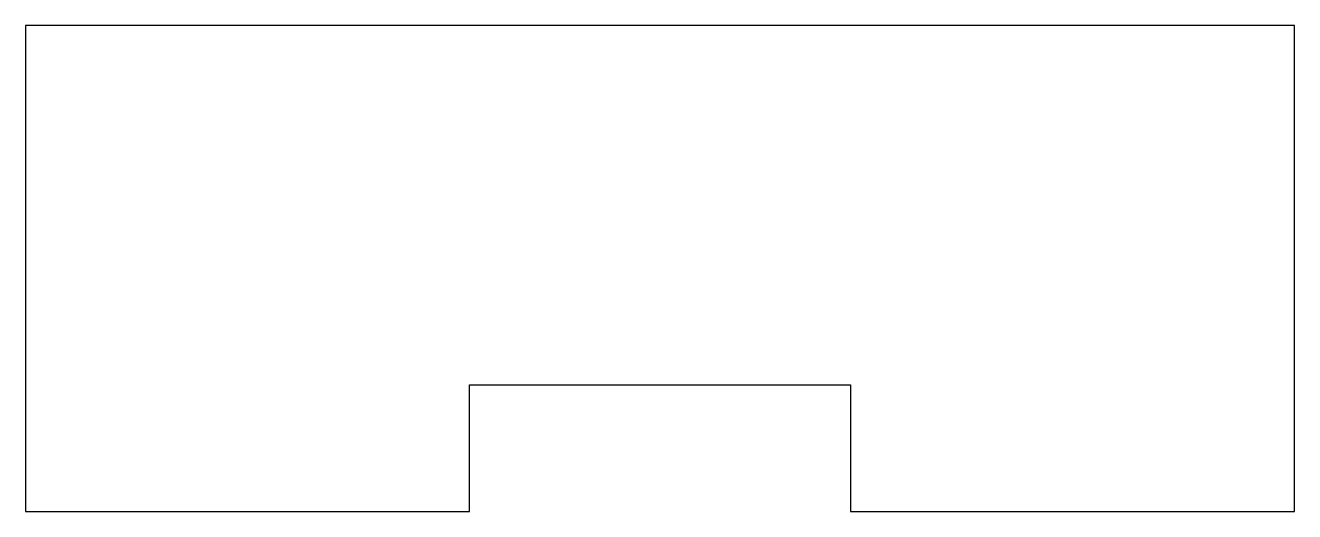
# Model space of a CAD drawing. Header units: millimetres. Extents: x -60 to 60, y -24 to 22.
import ezdxf

# ---------------------------------------------------------------- set-up
doc = ezdxf.new("R2010")
doc.units = ezdxf.units.MM
doc.layers.add('CUT', color=7, linetype='Continuous')

msp = doc.modelspace()

# ---------------------------------------------------------------- linework, layer by layer
at = {"layer": 'CUT'}
for p, q in [((-60, 21.56), (-60, -24.44)), ((60, 21.56), (-60, 21.56)), ((60, -24.44), (60, 21.56)), ((-18, -24.44), (-18, -12.44)), ((-18, -12.44), (18, -12.44)), ((18, -12.44), (18, -24.44)), ((-60, -24.44), (-18, -24.44)), ((18, -24.44), (60, -24.44))]:
    msp.add_line(p, q, dxfattribs=at)

doc.saveas('drawing.dxf')
